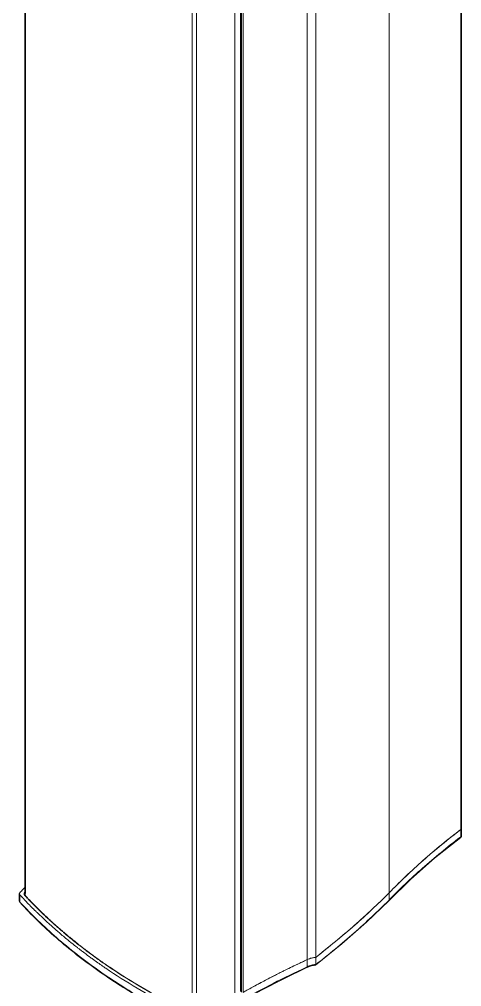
# Model space of a CAD drawing. Header units: millimetres. Extents: x 1177 to 2959, y 93 to 1353.
# Drawn here: x 2258.1 to 2450.2, y 513.5 to 933.4 of the extents above; entities that cross this region are included whole.
import ezdxf

# ---------------------------------------------------------------- set-up
doc = ezdxf.new("R2010")
doc.units = ezdxf.units.MM
doc.header["$LTSCALE"] = 0.1
doc.layers.get('0').update_dxf_attribs({"lineweight": 13})

msp = doc.modelspace()

# ---------------------------------------------------------------- linework, layer by layer
for p, q in [((2450.21, 582.28), (2450.21, 1215.42)), ((2449.92, 1211.78), (2449.92, 581.75)), ((2260.52, 1181.15), (2260.52, 554.6)), ((2260.79, 1180.88), (2260.79, 554.18)), ((2418.75, 1184.28), (2418.75, 554.25)), ((2383.13, 525.23), (2383.13, 1155.27)), ((2386.86, 1156.23), (2386.86, 526.2)), ((2351.64, 510.41), (2351.64, 1138.98)), ((2354.14, 1140.37), (2354.14, 511.38)), ((2354.62, 511.05), (2354.62, 1140.64)), ((2355.35, 511.02), (2355.35, 1141.05)), ((2333.19, 501.7), (2333.19, 1130.37)), ((2335.08, 501.73), (2335.08, 1130.34)), ((2449.92, 581.75), (2449.92, 578.64)), ((2450.21, 582.28), (2450.21, 579.17)), ((2449.92, 578.64), (2449.66, 578.44)), ((2449.92, 578.64), (2449.66, 578.44)), ((2449.78, 578.29), (2449.78, 578.29)), ((2438.33, 572.47), (2438.03, 572.22)), ((2438.34, 572.47), (2438.04, 572.22)), ((2427.87, 563.21), (2427.59, 562.95)), ((2427.88, 563.2), (2427.6, 562.95)), ((2259.65, 555.72), (2259.84, 555.92)), ((2260.42, 556.51), (2260.52, 556.6)), ((2260.52, 554.6), (2260.79, 554.18)), ((2258.06, 553.84), (2258.06, 550.73)), ((2258.24, 550.3), (2258.24, 553.41)), ((2258.24, 550.3), (2258.46, 550.08)), ((2258.24, 550.3), (2258.45, 550.08)), ((2260.49, 553.01), (2260.79, 552.89)), ((2260.69, 552.8), (2260.49, 553.01)), ((2261.04, 552.42), (2260.69, 552.8)), ((2261.14, 552.52), (2260.79, 552.89)), ((2261.51, 551.93), (2261.04, 552.42)), ((2261.61, 552.02), (2261.14, 552.52)), ((2262.17, 551.24), (2261.92, 551.49)), ((2262.26, 551.33), (2262.02, 551.59)), ((2263.03, 550.34), (2262.8, 550.58)), ((2263.13, 550.43), (2262.89, 550.68)), ((2263.46, 549.9), (2263.03, 550.34)), ((2263.55, 550), (2263.13, 550.43)), ((2418.75, 551.14), (2418.52, 550.92)), ((2418.75, 551.14), (2418.53, 550.91)), ((2418.63, 550.81), (2418.63, 550.81)), ((2418.75, 554.25), (2418.66, 554.15)), ((2418.75, 554.25), (2418.66, 554.15)), ((2418.75, 554.25), (2418.75, 551.14)), ((2262.49, 548.94), (2262.09, 549.36)), ((2263.89, 549.65), (2263.55, 550)), ((2264.41, 547.01), (2264.31, 547.11)), ((2264.86, 546.57), (2264.41, 547.01)), ((2265.37, 547.97), (2265.25, 548.09)), ((2265.46, 548.07), (2265.35, 548.18)), ((2265.81, 547.53), (2265.37, 547.97)), ((2265.9, 547.63), (2265.46, 548.07)), ((2266.27, 547.08), (2265.81, 547.53)), ((2266.11, 547.42), (2265.9, 547.63)), ((2266.36, 547.17), (2266.11, 547.42)), ((2266.69, 546.66), (2266.27, 547.08)), ((2266.59, 546.95), (2266.36, 547.17)), ((2266.85, 546.69), (2266.59, 546.95)), ((2266.96, 546.41), (2266.69, 546.66)), ((2267.28, 546.27), (2266.85, 546.69)), ((2267.19, 546.18), (2266.96, 546.41)), ((2266.18, 545.28), (2265.82, 545.63)), ((2270.54, 543), (2270.16, 543.35)), ((2270.63, 543.09), (2270.24, 543.44)), ((2270.83, 542.74), (2270.54, 543)), ((2270.91, 542.82), (2270.63, 543.09)), ((2271.79, 541.85), (2271.58, 542.05)), ((2271.87, 541.94), (2271.66, 542.13)), ((2272.25, 541.44), (2271.79, 541.85)), ((2272.33, 541.52), (2271.87, 541.94)), ((2409.64, 545.52), (2409.07, 545)), ((2409.65, 545.52), (2409.08, 545)), ((2271.36, 540.44), (2271, 540.77)), ((2272.55, 541.16), (2272.25, 541.44)), ((2272.97, 540.95), (2272.83, 541.07)), ((2273.5, 538.53), (2273.29, 538.72)), ((2273.98, 538.12), (2273.5, 538.53)), ((2274.4, 539.51), (2274.16, 539.73)), ((2274.47, 539.6), (2274.23, 539.81)), ((2274.86, 539.11), (2274.4, 539.51)), ((2274.94, 539.19), (2274.47, 539.6)), ((2275.26, 538.91), (2274.94, 539.19)), ((2275.47, 538.73), (2275.26, 538.91)), ((2275.83, 538.27), (2275.32, 538.71)), ((2275.9, 538.35), (2275.47, 538.73)), ((2276.01, 538.1), (2275.83, 538.27)), ((2276.88, 537.51), (2275.9, 538.35)), ((2276.81, 537.42), (2276.01, 538.1)), ((2275.32, 536.96), (2274.97, 537.26)), ((2279.88, 534.84), (2279.56, 535.11)), ((2279.95, 534.92), (2279.63, 535.19)), ((2280.2, 534.58), (2279.88, 534.84)), ((2280.26, 534.66), (2279.95, 534.92)), ((2281.21, 533.76), (2281.03, 533.91)), ((2281.41, 533.73), (2281.09, 533.99)), ((2281.66, 533.39), (2281.21, 533.76)), ((2281.73, 533.47), (2281.41, 533.73)), ((2398.95, 536.06), (2398.34, 535.55)), ((2398.96, 536.06), (2398.35, 535.55)), ((2280.91, 532.32), (2280.61, 532.56)), ((2283.28, 530.44), (2282.94, 530.71)), ((2284.06, 531.49), (2283.77, 531.71)), ((2284.12, 531.57), (2283.83, 531.79)), ((2285.06, 530.83), (2284.62, 531.17)), ((2285.13, 529.02), (2284.78, 529.29)), ((2285.3, 530.64), (2285.06, 530.83)), ((2285.58, 530.31), (2285.15, 530.64)), ((2285.81, 530.25), (2285.3, 530.64)), ((2285.8, 530.13), (2285.58, 530.31)), ((2286.05, 529.94), (2285.8, 530.13)), ((2286.19, 529.96), (2285.81, 530.25)), ((2289.32, 525.89), (2289.13, 526.04)), ((2289.9, 527.06), (2289.66, 527.24)), ((2289.96, 527.13), (2289.71, 527.31)), ((2290.25, 526.81), (2289.9, 527.06)), ((2290.3, 526.88), (2289.96, 527.13)), ((2291.01, 524.68), (2290.54, 525.01)), ((2291.42, 525.96), (2291.15, 526.15)), ((2291.35, 526.12), (2291.21, 526.22)), ((2291.8, 525.8), (2291.35, 526.12)), ((2291.75, 525.72), (2291.42, 525.96)), ((2383.13, 522.12), (2383.13, 525.23)), ((2386.95, 526.27), (2386.86, 526.2)), ((2386.95, 526.27), (2386.86, 526.2)), ((2386.86, 526.2), (2386.86, 523.09)), ((2293.71, 522.77), (2293.24, 523.1)), ((2294.22, 522.42), (2293.71, 522.77)), ((2294.37, 523.87), (2293.94, 524.17)), ((2294.42, 523.94), (2293.98, 524.24)), ((2295.3, 523.22), (2294.89, 523.51)), ((2295.23, 523.37), (2294.94, 523.57)), ((2295.57, 521.5), (2295.23, 521.73)), ((2296.12, 522.66), (2295.93, 522.79)), ((2296.16, 522.73), (2295.98, 522.86)), ((2296.37, 522.49), (2296.12, 522.66)), ((2296.42, 522.56), (2296.16, 522.73)), ((2383.13, 522.12), (2382.87, 522)), ((2383.13, 522.12), (2382.87, 522)), ((2382.98, 521.77), (2382.98, 521.77)), ((2386.77, 522.78), (2386.71, 522.76))]:
    msp.add_line(p, q)
for points in [[(2418.63, 550.81), (2427.95, 559.96), (2438.47, 569.26), (2449.78, 578.29)], [(2386.77, 522.78), (2398.16, 532.04), (2408.94, 541.53), (2418.63, 550.81)], [(2354.82, 507.34), (2363.33, 512.02), (2372.9, 516.93), (2382.98, 521.77)], [(2382.98, 521.77), (2383.82, 522.13), (2384.95, 522.49), (2386.07, 522.7), (2386.71, 522.76)]]:
    msp.add_lwpolyline(points)
for centre, radius, start, end in [((2449.11, 579.17), 1.1, 307.2591, 0), ((2367.32, 450.53), 150.53, 135.6692, 136.4356), ((2380.33, 437.86), 168.69, 135.303, 135.5848), ((2259.16, 550.73), 1.1, 180, 222.6134), ((2398.68, 682.67), 190.86, 222.6285, 223.1229), ((2399.63, 683.57), 192.17, 223.1226, 223.3905), ((2400.21, 684.11), 192.97, 223.3904, 223.5817), ((2400.72, 684.6), 193.68, 223.5817, 223.8028), ((2261.35, 553.54), 0.829, 180.0205, 186.9401), ((2261.37, 553.54), 0.851, 186.9614, 194.6818), ((2401.6, 685.45), 194.9, 223.8031, 224.2875), ((2400.85, 684.1), 192.06, 223.4888, 223.6673), ((2400.73, 683.6), 191.49, 223.4023, 223.5812), ((2401.68, 684.9), 193.21, 223.7726, 224.0425), ((2401.57, 684.39), 192.64, 223.6868, 223.9573), ((2403.7, 687.51), 197.84, 224.4583, 225.2062), ((2403.81, 686.97), 196.18, 224.3237, 225.0692), ((2403.84, 686.61), 195.82, 224.3809, 224.9864), ((2405.48, 689.3), 200.36, 225.4274, 225.8128), ((2406.73, 689.93), 200.34, 225.8512, 226.0361), ((2406.63, 689.42), 199.77, 225.7703, 225.9556), ((2408.22, 692.16), 204.32, 225.9569, 227.3286), ((2407.17, 690.39), 200.98, 226.0361, 226.2153), ((2407.07, 689.88), 200.41, 225.9556, 226.1353), ((2408.52, 691.81), 202.93, 226.2167, 227.0154), ((2408.42, 691.3), 202.37, 226.1367, 226.9373), ((2410.26, 694.35), 207.32, 227.3275, 227.8012), ((2410.26, 693.68), 205.49, 227.2698, 227.5538), ((2410.17, 693.17), 204.93, 227.1923, 227.4769), ((2412.25, 696.56), 210.29, 227.9356, 228.6404), ((2411.32, 694.43), 206.64, 227.7288, 227.9179), ((2412.35, 695.98), 208.6, 227.9186, 228.5109), ((2412.28, 695.49), 208.06, 227.9675, 228.4358), ((2414.07, 698.63), 213.05, 228.8875, 229.2389), ((2413.85, 697.69), 210.87, 228.767, 228.9321), ((2416.76, 701.79), 217.2, 229.3688, 230.6794), ((2415.63, 699.75), 213.59, 229.4623, 229.6296), ((2415.53, 699.21), 213.01, 229.3893, 229.5569), ((2417.02, 701.39), 215.75, 229.631, 230.4214), ((2416.92, 700.85), 215.16, 229.5583, 230.3506), ((2418.74, 704.21), 220.33, 230.6785, 231.1731), ((2418.75, 703.49), 218.47, 230.6383, 230.9183), ((2418.66, 702.95), 217.88, 230.568, 230.8486), ((2420.66, 705.86), 221.51, 231.1335, 231.8304), ((2420.57, 705.32), 220.93, 231.0643, 231.7628), ((2152, 826.58), 381.29, 308.0377, 310.2472), ((2420.66, 706.6), 223.39, 231.2735, 231.9393), ((2421.87, 708.14), 225.35, 232.049, 232.2086), ((2422.49, 708.94), 226.36, 232.2087, 232.5288), ((2421.82, 707.33), 223.38, 231.9231, 232.088), ((2421.73, 706.79), 222.8, 231.8557, 232.0209), ((2422.26, 707.9), 224.1, 232.088, 232.2783), ((2423.47, 709.47), 226.08, 232.5674, 232.7606), ((2423.4, 708.95), 225.53, 232.5259, 232.695), ((2423.93, 710.07), 226.84, 232.7606, 232.9166), ((2423.83, 709.51), 226.23, 232.695, 232.8513), ((2425.23, 711.37), 228.56, 232.8527, 233.6361), ((2423.67, 710.48), 228.3, 232.6409, 233.019), ((2425.42, 712.82), 231.22, 233.0205, 233.8827), ((2425.33, 711.93), 229.17, 232.918, 233.6996), ((2426.92, 714.87), 233.76, 233.9417, 234.3112), ((2426.99, 714.2), 231.98, 233.8809, 234.1581), ((2426.89, 713.64), 231.38, 233.8177, 234.0955), ((2428.77, 716.67), 235.03, 234.3379, 234.9924), ((2428.68, 716.11), 234.43, 234.2757, 234.9317), ((2572.78, 117.03), 450.11, 114.9198, 115.2357), ((2387.82, 515.39), 10.9, 107.8113, 108.5962), ((2428.68, 717.34), 236.79, 234.4509, 235.1114), ((2430.51, 719.98), 240.01, 235.3999, 235.6917), ((2429.96, 718.38), 237.1, 235.1197, 235.2739), ((2429.87, 717.81), 236.51, 235.0593, 235.2138), ((2430.54, 718.79), 237.69, 235.3001, 235.5182), ((2430.67, 719.41), 238.36, 235.3939, 235.5776), ((2387, 516.63), 6.46, 91.2732, 92.89), ((2537.44, 188.11), 370.72, 117.3474, 117.9867), ((2521.04, 218.81), 335.92, 118.3024, 119.0731), ((2529.64, 202.85), 354.05, 117.9908, 118.3039)]:
    msp.add_arc(centre, radius, start, end)
for points, knots in [([(2418.75, 554.25), (2423.42, 559.1), (2433.5, 568.64), (2444.24, 577.43), (2449.92, 581.75)], [0, 0, 0, 0, 0.485652, 1, 1, 1, 1]), ([(2449.92, 581.75), (2448.93, 581), (2445.01, 577.98), (2441.16, 574.86), (2438.33, 572.47)], [0, 0, 0, 0, 0.251361, 1, 1, 1, 1]), ([(2450.21, 582.28), (2450.21, 582.18), (2450.15, 581.97), (2450, 581.82), (2449.92, 581.75)], [0, 0, 0, 0, 0.473057, 1, 1, 1, 1]), ([(2449.92, 581.75), (2450, 581.81), (2450.15, 581.97), (2450.21, 582.18), (2450.21, 582.28)], [0, 0, 0, 0, 0.526943, 1, 1, 1, 1]), ([(2449.66, 578.44), (2446.82, 576.28), (2441.27, 571.89), (2433.28, 565.09), (2425.76, 558.2), (2421.02, 553.49), (2418.75, 551.14)], [0, 0, 0, 0, 0.259203, 0.514328, 0.762281, 1, 1, 1, 1]), ([(2449.92, 578.64), (2449.92, 578.57), (2449.9, 578.44), (2449.82, 578.33), (2449.78, 578.29)], [0, 0, 0, 0, 0.526346, 1, 1, 1, 1]), ([(2450.21, 579.17), (2450.21, 579.07), (2450.15, 578.86), (2450, 578.7), (2449.92, 578.64)], [0, 0, 0, 0, 0.47309, 1, 1, 1, 1]), ([(2438.03, 572.22), (2437.15, 571.48), (2433.71, 568.54), (2430.34, 565.51), (2427.87, 563.21)], [0, 0, 0, 0, 0.253422, 1, 1, 1, 1]), ([(2427.59, 562.95), (2426.82, 562.23), (2423.82, 559.38), (2420.88, 556.47), (2418.75, 554.25)], [0, 0, 0, 0, 0.255452, 1, 1, 1, 1]), ([(2260.27, 554.26), (2260.28, 554.29), (2260.35, 554.42), (2260.44, 554.53), (2260.52, 554.6)], [0, 0, 0, 0, 0.2414692, 0.8974652, 0.8974652, 0.8974652, 0.8974652]), ([(2258.06, 553.84), (2258.06, 553.91), (2258.1, 554.08), (2258.19, 554.21), (2258.25, 554.27)], [0, 0, 0, 0, 0.4818, 1, 1, 1, 1]), ([(2258.24, 553.41), (2258.19, 553.47), (2258.1, 553.6), (2258.06, 553.76), (2258.06, 553.84)], [0, 0, 0, 0, 0.517496, 1, 1, 1, 1]), ([(2258.06, 550.73), (2258.06, 550.65), (2258.1, 550.49), (2258.19, 550.36), (2258.24, 550.3)], [0, 0, 0, 0, 0.482692, 1, 1, 1, 1]), ([(2258.24, 550.3), (2258.24, 550.24), (2258.26, 550.12), (2258.32, 550.02), (2258.35, 549.98)], [0, 0, 0, 0, 0.523316, 1, 1, 1, 1]), ([(2260.25, 553.37), (2260.23, 553.4), (2260.18, 553.55), (2260.15, 553.71), (2260.16, 553.83)], [0, 0, 0, 0, 0.255908, 1, 1, 1, 1]), ([(2260.16, 553.83), (2260.16, 553.87), (2260.17, 554.01), (2260.22, 554.16), (2260.27, 554.26)], [0, 0, 0, 0, 0.246385, 1, 1, 1, 1]), ([(2260.49, 553.01), (2260.46, 553.04), (2260.37, 553.15), (2260.29, 553.27), (2260.25, 553.37)], [0, 0, 0, 0, 0.258572, 1, 1, 1, 1]), ([(2260.52, 553.54), (2260.52, 553.63), (2260.55, 553.83), (2260.65, 554.01), (2260.71, 554.09)], [0, 0, 0, 0, 0.486208, 1, 1, 1, 1]), ([(2260.79, 552.89), (2260.76, 552.93), (2260.65, 553.05), (2260.57, 553.21), (2260.54, 553.33)], [0, 0, 0, 0, 0.262305, 1, 1, 1, 1]), ([(2260.71, 554.09), (2260.72, 554.1), (2260.75, 554.13), (2260.77, 554.16), (2260.79, 554.18)], [0, 0, 0, 0, 0.2457758, 0.6190112, 0.6190112, 0.6190112, 0.6190112]), ([(2386.86, 526.2), (2392.59, 530.67), (2403.5, 539.72), (2413.88, 549.37), (2418.75, 554.25)], [0, 0, 0, 0, 0.513352, 1, 1, 1, 1]), ([(2418.53, 550.91), (2416.15, 548.54), (2411.22, 543.79), (2403.49, 536.8), (2395.34, 529.85), (2389.72, 525.32), (2386.86, 523.09)], [0, 0, 0, 0, 0.238482, 0.486876, 0.741836, 1, 1, 1, 1]), ([(2418.66, 554.15), (2417.94, 553.44), (2414.98, 550.51), (2411.96, 547.65), (2409.65, 545.52)], [0, 0, 0, 0, 0.244405, 1, 1, 1, 1]), ([(2418.63, 550.81), (2418.67, 550.85), (2418.73, 550.96), (2418.75, 551.07), (2418.75, 551.14)], [0, 0, 0, 0, 0.473879, 1, 1, 1, 1]), ([(2333.71, 496.69), (2326.32, 500.09), (2312.06, 507.4), (2292.1, 520.08), (2274.09, 534.16), (2263.33, 544.58), (2258.36, 549.98)], [0, 0, 0, 0, 0.262568, 0.516999, 0.762845, 1, 1, 1, 1]), ([(2258.45, 550.08), (2263.41, 544.71), (2274.15, 534.34), (2288.98, 522.77), (2301.8, 514.18), (2315.46, 505.94), (2326.21, 500.43), (2333.57, 497.04)], [0, 0, 0, 0, 0.237046, 0.482853, 0.609055, 0.737371, 1, 1, 1, 1]), ([(2409.08, 545), (2408.26, 544.25), (2404.93, 541.22), (2401.54, 538.26), (2398.96, 536.06)], [0, 0, 0, 0, 0.246604, 1, 1, 1, 1]), ([(2361.77, 514.57), (2363.46, 515.48), (2370.5, 519.19), (2377.65, 522.69), (2383.13, 525.23)], [0, 0, 0, 0, 0.241342, 1, 1, 1, 1]), ([(2383.13, 525.23), (2383.74, 525.52), (2384.96, 525.97), (2386.25, 526.18), (2386.86, 526.2)], [0, 0, 0, 0, 0.528366, 1, 1, 1, 1]), ([(2384.34, 525.72), (2384.24, 525.69), (2383.83, 525.54), (2383.42, 525.37), (2383.13, 525.23)], [0, 0, 0, 0, 0.246771, 1, 1, 1, 1]), ([(2385.68, 526.07), (2385.58, 526.05), (2385.18, 525.97), (2384.78, 525.86), (2384.48, 525.77)], [0, 0, 0, 0, 0.242867, 1, 1, 1, 1]), ([(2386.86, 526.2), (2386.77, 526.2), (2386.37, 526.18), (2385.98, 526.13), (2385.68, 526.07)], [0, 0, 0, 0, 0.2392, 1, 1, 1, 1]), ([(2333.24, 500.3), (2329.9, 501.84), (2316.93, 508.14), (2304.45, 515.46), (2295.57, 521.5)], [0, 0, 0, 0, 0.255333, 1, 1, 1, 1]), ([(2332.99, 501.74), (2329.75, 503.26), (2317.14, 509.44), (2305.01, 516.6), (2296.37, 522.49)], [0, 0, 0, 0, 0.25524, 1, 1, 1, 1]), ([(2333.19, 501.7), (2329.93, 503.22), (2317.27, 509.43), (2305.09, 516.63), (2296.42, 522.56)], [0, 0, 0, 0, 0.255275, 1, 1, 1, 1]), ([(2382.87, 522), (2377.97, 519.72), (2368.56, 515.14), (2359.35, 510.19), (2354.96, 507.69)], [0, 0, 0, 0, 0.517186, 1, 1, 1, 1]), ([(2380.88, 524.18), (2380.2, 523.86), (2377.52, 522.59), (2374.85, 521.29), (2372.86, 520.31)], [0, 0, 0, 0, 0.25195, 1, 1, 1, 1]), ([(2383.13, 522.12), (2383.13, 522.08), (2383.12, 522.01), (2383.1, 521.91), (2383.05, 521.82), (2383.01, 521.79), (2382.98, 521.77)], [0, 0, 0, 0, 0.299775, 0.566859, 0.796504, 1, 1, 1, 1]), ([(2386.68, 523.08), (2386.09, 523.05), (2384.87, 522.83), (2383.71, 522.4), (2383.13, 522.12)], [0, 0, 0, 0, 0.474102, 1, 1, 1, 1]), ([(2386.86, 523.09), (2386.86, 523.02), (2386.85, 522.91), (2386.81, 522.81), (2386.77, 522.78)], [0, 0, 0, 0, 0.607637, 1, 1, 1, 1]), ([(2372.86, 520.31), (2372.38, 520.06), (2370.47, 519.11), (2368.56, 518.14), (2367.14, 517.4)], [0, 0, 0, 0, 0.252331, 1, 1, 1, 1]), ([(2355.35, 511.02), (2355.87, 511.31), (2358, 512.52), (2360.14, 513.69), (2361.77, 514.57)], [0, 0, 0, 0, 0.244948, 1, 1, 1, 1])]:
    msp.add_open_spline(points, degree=3, knots=knots)

doc.saveas('drawing.dxf')
